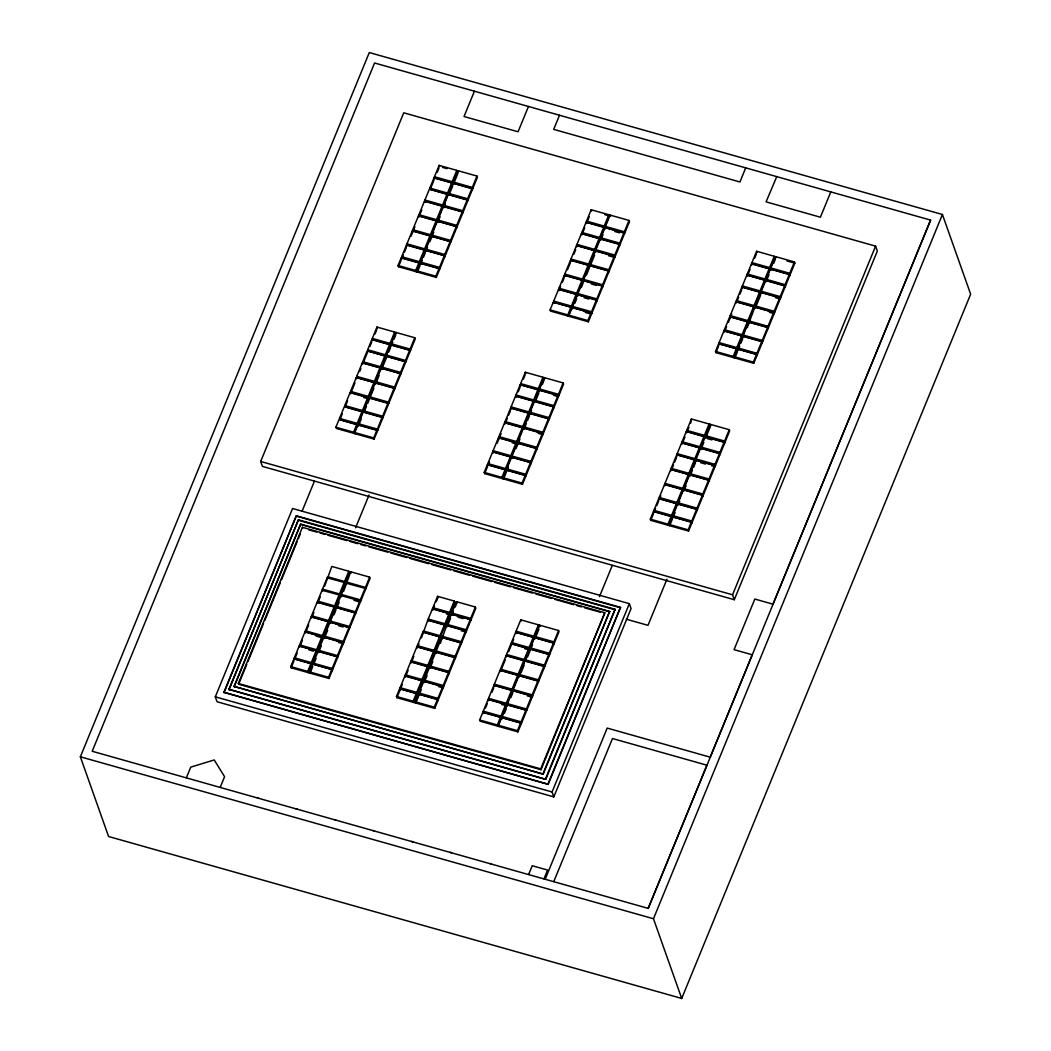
<?xml version="1.0" encoding="UTF-8"?>
<svg xmlns="http://www.w3.org/2000/svg" width="1051" height="1051" viewBox="0 0 1051 1051"><rect width="100%" height="100%" fill="white"/><g stroke="black" fill="none" stroke-linecap="round" stroke-linejoin="round"><path stroke-width="1.5" d="M80.362 756.799L369.295 52.55L942.419 214.496L970.638 294.201L681.705 998.45L108.581 836.504L80.362 756.799L653.472 918.745L681.705 998.45M260.687 461.468L403.742 112.812L875.601 246.144L877.335 251.058L734.294 599.714L262.435 466.394L260.687 461.468L732.547 594.8L734.294 599.714M215.31 696.826L292.572 508.5L629.339 603.655L631.073 608.582L553.811 796.894L217.058 701.74L215.31 696.826L552.077 791.981L553.811 796.894M186.369 777.793L190.743 767.138L214.22 759.952L224.586 776.702L220.211 787.357M476.97 176.069L472.319 187.42L472.74 188.615L453.822 183.268L453.401 182.073L458.065 170.722L476.97 176.069L477.404 177.264L436.31 277.411L398.474 266.718L398.053 265.522L401.18 257.902L418.863 262.895L419.283 264.09M424.144 250.033L419.349 261.699L419.783 262.895L402.099 257.902L401.679 256.707L406.461 245.041L424.144 250.033L424.565 251.228M406.461 245.041L406.882 246.236L406.96 243.832L412.255 230.905L429.938 235.91L430.358 237.106M436.099 220.881L430.424 234.701L430.844 235.897L413.174 230.905L412.754 229.709L418.416 215.889L436.099 220.881L436.52 222.076M442.116 206.206L436.585 219.685L437.019 220.881L419.336 215.889L418.915 214.693L424.446 201.214L442.116 206.206L442.537 207.402M424.446 201.214L424.867 202.409L424.932 200.018L429.347 189.272L447.017 194.264L447.437 195.46M451.68 182.913L447.503 193.069L447.936 194.264L430.253 189.272L429.833 188.076L433.997 177.921L451.68 182.913L452.101 184.109M433.997 177.921L434.418 179.117L434.483 176.726L439.147 165.375L456.817 170.367L457.251 171.563L416.157 271.71L415.736 270.514L418.863 262.895M223.889 692.307L296.316 515.778L620.484 607.373L548.202 784.309L223.889 692.307L548.202 784.309M398.474 266.718L401.088 260.372M403.295 254.986L401.613 259.098L401.18 257.902M404.49 252.069L406.29 247.694M410.915 236.409L414.869 226.766M421.793 209.898L418.85 217.084L418.416 215.889M430.844 187.827L433.827 180.575M437.242 172.246L438.99 167.989M224.034 692.701L296.316 515.778M414.803 337.752L410.14 349.103L410.56 350.298L391.655 344.951L391.222 343.756L395.885 332.405L414.803 337.752L415.224 338.947L374.13 439.095L336.307 428.414L335.886 427.218L339.013 419.585L356.683 424.591L357.104 425.786M361.964 411.716L357.182 423.382L357.603 424.578L339.92 419.585L339.499 418.39L344.281 406.724L361.964 411.716L362.385 412.912M367.758 397.593L362.45 410.521L362.884 411.716L345.201 406.724L344.781 405.528L350.088 392.601L367.758 397.593L368.178 398.789L363.764 397.541M373.92 382.577L368.244 396.398L368.678 397.593L350.995 392.601L350.574 391.406L356.25 377.572L373.92 382.577L374.34 383.773M356.25 377.572L356.67 378.767L356.736 376.376L362.267 362.91L379.936 367.903L380.37 369.098M384.837 355.961L380.436 366.707L380.856 367.903L363.186 362.91L362.753 361.715L367.167 350.968L384.837 355.961L385.27 357.156M389.501 344.61L385.336 354.765L385.756 355.961L368.086 350.955L367.653 349.76L371.818 339.618L389.501 344.61L389.921 345.805M371.818 339.618L372.251 340.813L372.317 338.409L376.967 327.058L394.65 332.063L395.071 333.259L353.977 433.406L353.556 432.211L356.683 424.591M228.868 689.338L298.418 519.798L615.124 609.291L545.758 779.356L228.868 689.338L545.758 779.356M302.176 511.009L314.394 481.24M474.408 91.214L464.03 116.516L518.064 131.782L528.456 106.479M340.524 418.127L342.324 413.752M345.792 405.292L347.566 400.983M354.962 382.919L350.509 393.797L350.088 392.601M359.613 371.581L360.848 368.599M367.587 352.164L362.687 364.106L362.267 362.91M369.86 346.607L371.647 342.258M375.062 333.929L376.81 329.672M229.052 689.863L298.418 519.798M234.058 686.408L300.652 524.107L609.646 611.406L543.196 774.127L234.058 686.408L543.196 774.127M234.202 686.815L300.652 524.107M238.341 683.465L302.399 527.313L604.811 612.772L541.029 769.713L238.616 684.254L238.341 683.465L540.74 768.912L541.029 769.713M238.616 684.254L246.709 664.547M247.957 661.526L263.499 623.624M264.747 620.589L280.289 582.688M281.537 579.653L297.091 541.764M298.326 538.729L300.192 534.184M407.381 245.028L425.051 250.033L424.63 248.837L429.938 235.91M425.353 201.214L443.036 206.206L442.616 205.011L447.017 194.264M434.917 177.921L452.587 182.913L452.166 181.718L456.817 170.367M420.006 265.706L417.392 272.064L416.971 270.869L420.098 263.249L439.016 268.596L439.436 269.792M444.297 255.721L439.502 267.388L439.922 268.583L421.017 263.249L420.584 262.054L425.379 250.374L444.297 255.721L444.718 256.917M450.091 241.599L444.783 254.526L445.204 255.721L426.299 250.374L425.865 249.179L431.173 236.252L450.091 241.599L450.511 242.794M456.252 226.582L450.577 240.403L450.997 241.599L432.092 236.252L431.659 235.056L437.334 221.236L456.252 226.582L456.673 227.778M462.269 211.908L456.738 225.374L457.172 226.569L438.254 221.236L437.833 220.04L443.351 206.561L462.269 211.908L462.69 213.103M467.17 199.966L462.755 210.712L463.189 211.908L444.271 206.561L443.85 205.365L448.251 194.619L467.17 199.966L467.59 201.161M471.82 188.615L467.656 198.77L468.089 199.966L449.171 194.619L448.751 193.423L452.915 183.268L471.82 188.615L472.254 189.811M422.213 260.32L420.518 264.445L420.098 263.249M423.408 257.403L425.208 253.028M427.468 247.511L425.8 251.57L425.379 250.374M429.833 241.756L433.787 232.1M440.093 216.742L437.755 222.431L437.334 221.236M445.374 203.868L443.785 207.756L443.351 206.561M449.762 193.161L452.745 185.909M457.908 173.336L453.336 184.464L452.915 183.268M357.156 377.572L374.839 382.564L374.419 381.368L379.936 367.903M372.737 339.604L390.407 344.61L389.987 343.414L394.65 332.063M355.225 433.761L354.791 432.565L357.918 424.932L376.836 430.279L377.256 431.475M382.117 417.418L377.335 429.084L377.756 430.279L358.838 424.932L358.417 423.737L363.199 412.071L382.117 417.418L382.538 418.613M387.911 403.295L382.603 416.209L383.037 417.405L364.119 412.071L363.699 410.875L368.993 397.948L387.911 403.295L388.331 404.49M394.072 388.266L388.397 402.086L388.831 403.282L369.913 397.948L369.492 396.752L375.154 382.919L394.072 388.266L394.493 389.461M400.089 373.591L394.572 387.07L394.992 388.266L376.074 382.919L375.654 381.723L381.185 368.257L400.089 373.591L400.523 374.787M404.99 361.649L400.589 372.396L401.009 373.591L382.091 368.244L381.671 367.049L386.085 356.302L404.99 361.649L405.423 362.845M409.654 350.298L405.489 360.454L405.909 361.649L386.991 356.302L386.571 355.107L390.736 344.951L409.654 350.298L410.074 351.494M361.229 419.099L358.352 426.128L357.918 424.932M364.71 410.626L366.471 406.317M367.653 403.453L373.88 388.266M379.148 375.43L375.588 384.114L375.154 382.919M386.505 357.498L381.605 369.453L381.185 368.257M388.778 351.954L390.565 347.605M392.811 342.114L391.156 346.147L390.736 344.951M393.98 339.276L395.728 335.019M436.31 277.411L435.889 276.216L439.016 268.596M374.13 439.095L373.709 437.899L376.836 430.279M343.585 591.437L350.732 571.797L369.637 577.144L370.07 578.339L328.976 678.486L291.14 667.792L290.72 666.597L293.899 658.859L310.873 663.667L311.306 664.863M316.154 650.792L311.319 662.577L311.753 663.772L294.766 658.977L294.346 657.781L299.18 645.997L316.154 650.792L316.587 651.988M299.18 645.997L299.601 647.193L299.627 644.907L304.974 631.874L321.948 636.67L322.381 637.865L316.206 636.118M328.122 621.653L322.394 635.592L322.815 636.788L305.841 631.979L305.421 630.784L311.135 616.845L328.122 621.653L328.543 622.849M334.139 606.979L328.556 620.563L328.989 621.758L312.002 616.963L311.582 615.768L317.152 602.184L334.139 606.979L334.56 608.174M317.152 602.184L317.573 603.379L317.599 601.093L322.053 590.242L339.907 595.142L339.486 593.946L344.137 582.596L344.557 583.791M322.053 590.242L322.473 591.437L322.499 589.151L327.15 577.8L345.004 582.714L344.583 581.518L348.801 571.245L331.814 566.45L324.667 586.09M291.14 667.792L293.794 661.355M295.37 657.506L297.183 653.078M300.639 644.657L302.425 640.309M308.692 625.017L305.394 633.07L304.974 631.874M312.002 616.963L313.855 612.431M318.584 600.936L320.253 596.863M355.606 527.773L369.046 495.021M348.801 571.245L349.221 572.44L308.127 672.601L307.707 671.405L310.873 663.667M317.021 650.911L316.601 649.715L321.948 636.67M318.019 602.289L335.006 607.084L334.586 605.888L339.039 595.037L339.46 596.232M257.337 797.854L258.769 798.261M312.699 666.689L310.058 673.139L309.638 671.944L312.817 664.206L331.722 669.553L332.142 670.748M337.003 656.691L332.169 668.462L332.589 669.658L313.684 664.324L313.251 663.128L318.085 651.344L337.003 656.691L337.424 657.887M318.085 651.344L318.519 652.54L318.532 650.254L323.879 637.221L342.797 642.568L343.217 643.764L338.488 642.424M348.958 627.539L343.243 641.478L343.664 642.673L324.759 637.326L324.325 636.131L330.053 622.192L348.958 627.539L349.392 628.734M354.975 612.864L349.405 626.449L349.825 627.644L330.92 622.31L330.487 621.115L336.07 607.517L354.975 612.864L355.409 614.06M360.309 602.118L359.876 600.922L355.422 611.787L355.855 612.983L336.937 607.636L336.517 606.44L340.971 595.575L360.756 601.041L360.322 599.845L364.986 588.494L365.406 589.69M340.971 595.575L341.391 596.771L341.417 594.498L346.068 583.147L365.853 588.599L365.433 587.404L369.637 577.144M314.288 662.853L316.101 658.425M319.557 650.004L321.33 645.656M327.61 630.364L324.312 638.417L323.879 637.221M334.008 614.756L335.873 610.224M339.158 602.21L336.491 608.713L336.07 607.517M328.976 678.486L328.556 677.291L331.722 669.553M300.047 646.102L337.87 656.796L337.45 655.601L342.797 642.568M559.487 115.242L553.693 129.365L739.917 181.981L745.711 167.871M295.896 808.745L297.315 809.152M334.441 819.635L335.873 820.043M624.294 234.176L623.874 232.98L604.969 227.647L605.389 228.842L605.455 226.438L610.106 215.087L629.024 220.434L629.444 221.63L588.363 321.777L550.527 311.096L550.107 309.9L553.233 302.268L570.916 307.273L571.337 308.469M553.233 302.268L553.654 303.476L553.732 301.072L558.515 289.406L576.184 294.398L576.618 295.594M581.991 280.275L576.684 293.203L577.104 294.398L559.434 289.406L559.001 288.21L564.308 275.283L581.991 280.275L582.412 281.471M564.308 275.283L564.729 276.479L564.794 274.088L570.47 260.254L588.153 265.259L588.573 266.455M570.47 260.254L570.89 261.449L570.969 259.058L576.487 245.592L594.17 250.585L594.59 251.78M576.487 245.592L576.92 246.788L576.986 244.397L581.387 233.65L599.07 238.643L599.49 239.838M603.721 227.292L599.556 237.447L599.976 238.643L582.307 233.65L581.886 232.455L586.051 222.3L603.721 227.292L604.154 228.487M586.051 222.3L586.471 223.495L586.537 221.104L591.201 209.753L608.871 214.746L609.291 215.941L568.21 316.088L567.79 314.893L570.916 307.273M553.693 395.347L558.423 396.687L557.989 395.491L539.084 390.144L539.505 391.34L539.57 388.949L544.234 377.598L563.139 382.945L563.559 384.14L522.478 484.288L484.642 473.594L484.222 472.398L487.349 464.778L505.032 469.771L505.452 470.966M510.313 456.909L505.518 468.575L505.938 469.771L488.268 464.778L487.848 463.583L492.63 451.917L510.313 456.909L510.733 458.105M492.63 451.917L493.05 453.112L493.116 450.721L498.424 437.794L516.107 442.786L516.527 443.982L512.1 442.734M522.268 427.757L516.593 441.591L517.013 442.786L499.343 437.781L498.923 436.585L504.585 422.765L522.268 427.757L522.689 428.953M528.285 413.096L522.754 426.561L523.175 427.757L505.505 422.765L505.084 421.569L510.602 408.09L528.285 413.096L528.706 414.291M510.602 408.09L511.036 409.286L511.101 406.895L515.502 396.148L533.185 401.154L533.606 402.349M515.502 396.148L515.936 397.344L516.002 394.953L520.166 384.797L537.836 389.803L538.27 390.998M520.166 384.797L520.587 385.993L520.652 383.602L525.316 372.251L542.986 377.243L543.42 378.439L502.325 478.599L501.905 477.404L505.032 469.771M560.603 286.529L558.935 290.601L558.515 289.406M562.377 282.22L564.137 277.911M567.487 269.752L570.325 262.842M573.846 254.276L575.685 249.783M584.684 227.844L581.82 234.846L581.387 233.65M587.548 220.881L589.296 216.624M484.642 473.594L487.257 467.248M489.464 461.862L487.769 465.974L487.349 464.778M497.084 443.299L501.038 433.643M507.344 418.272L505.019 423.96L504.585 422.765M508.579 415.276L510.418 410.783M518.209 391.8L519.995 387.451M523.411 379.122L525.158 374.865M452.232 614.218L451.812 613.022L456.476 601.671L475.38 607.018L475.801 608.214L434.72 708.361L396.884 697.68L396.463 696.485L399.59 688.852L416.275 693.568L416.695 694.764M421.556 680.706L416.774 692.373L417.194 693.568L400.51 688.852L400.089 687.656L404.871 675.99L421.556 680.706L421.976 681.902M427.35 666.584L422.042 679.511L422.476 680.706L405.791 675.99L405.358 674.795L410.665 661.867L427.35 666.584L427.77 667.779M433.511 651.554L427.836 665.388L428.269 666.584L411.585 661.867L411.164 660.672L416.827 646.838L433.511 651.554L433.932 652.75M439.528 636.88L434.01 650.359L434.431 651.554L417.746 646.838L417.326 645.642L422.844 632.176L439.528 636.88L439.962 638.075M421.425 637.852L427.744 620.235L444.428 624.938L444.862 626.133M427.744 620.235L428.177 621.43L428.243 619.026L432.408 608.884L449.092 613.587L449.513 614.782L446.478 613.929M475.38 607.018L470.73 618.369L471.15 619.565L433.327 608.871L432.894 607.675L437.558 596.324L454.242 601.041L454.663 602.236L413.569 702.383L413.148 701.188L416.275 693.568M396.884 697.68L402.31 684.477M408.143 670.236L405.292 677.186L404.871 675.99M413.844 656.336L411.086 663.063L410.665 661.867M418.968 643.843L417.26 648.033L416.827 646.838M434.483 606.033L432.828 610.079L432.408 608.884M436.231 601.776L437.978 597.52L437.558 596.324M554.153 302.268L571.823 307.273L571.402 306.077L576.184 294.398M565.228 275.283L582.898 280.275L582.477 279.08L588.153 265.259M571.389 260.254L589.059 265.246L588.639 264.051L594.17 250.585M577.406 245.592L595.089 250.585L594.656 249.389L599.07 238.643M586.957 222.3L604.64 227.292L604.22 226.096L608.871 214.746M493.55 451.917L511.22 456.909L510.799 455.714L516.107 442.786M511.522 408.09L529.205 413.082L528.771 411.887L533.185 401.154M516.422 396.148L534.105 401.14L533.672 399.945L537.836 389.803M521.086 384.797L538.756 389.79L538.335 388.594L542.986 377.243M569.445 316.443L569.025 315.247L572.151 307.615L591.069 312.962L591.49 314.157M572.151 307.615L572.572 308.81L572.637 306.419L577.433 294.753L596.337 300.1L596.771 301.295M577.433 294.753L577.853 295.948L577.919 293.557L583.226 280.63L602.131 285.977L602.565 287.173M608.306 270.948L602.63 284.768L603.051 285.977L584.133 280.63L583.712 279.435L589.388 265.601L608.306 270.948L608.726 272.143M614.323 256.273L608.792 269.752L609.212 270.948L590.307 265.601L589.874 264.405L595.405 250.939L614.323 256.273L614.743 257.469M595.405 250.939L595.825 252.135L595.904 249.731L600.305 238.997L619.223 244.331L619.643 245.527M623.874 232.98L619.709 243.136L620.129 244.331L601.225 238.984L600.791 237.789L604.969 227.647M506.175 472.595L503.56 478.941L503.14 477.745L506.267 470.125L525.185 475.472L525.605 476.668M530.453 462.598L525.671 474.277L526.091 475.472L507.186 470.125L506.753 468.93L511.548 457.264L530.453 462.598L530.886 463.793M511.548 457.264L511.968 458.459L512.034 456.055L517.342 443.128L536.26 448.475L536.68 449.67M542.421 433.459L536.746 447.279L537.166 448.475L518.248 443.128L517.828 441.932L523.503 428.112L542.421 433.459L542.841 434.654L538.112 433.314M548.438 418.784L542.907 432.263L543.328 433.459L524.423 428.112L523.989 426.916L529.52 413.437L548.438 418.784L548.858 419.98M553.338 406.842L548.924 417.589L549.358 418.784L530.44 413.437L530.019 412.242L534.42 401.495L553.338 406.842L553.759 408.038M557.989 395.491L553.824 405.647L554.258 406.842L535.34 401.495L534.92 400.3L539.084 390.144M574.858 303.24L576.657 298.865M581.295 287.567L583.055 283.258M586.405 275.099L589.243 268.189M594.603 255.117L589.808 266.796L589.388 265.601M603.011 234.636L600.725 240.193L600.305 238.997M508.382 467.209L506.687 471.321L506.267 470.125M516.002 448.632L519.956 438.99M526.262 423.619L523.923 429.307L523.503 428.112M527.484 420.623L529.336 416.13M531.543 410.757L529.94 414.633L529.52 413.437M535.931 400.05L538.913 392.798M542.329 384.469L544.063 380.212M423.763 632.163L440.448 636.88L440.027 635.684L444.428 624.938M428.663 620.221L445.348 624.938L444.928 623.742L449.092 613.587M449.999 613.587L449.578 612.391L454.242 601.041M415.802 703.014L415.381 701.818L418.508 694.199L437.426 699.546L437.847 700.741M442.694 686.684L437.912 698.35L438.333 699.546L419.428 694.199L418.994 693.003L423.789 681.337L442.694 686.684L443.128 687.88L438.398 686.539M448.501 672.548L443.194 685.475L443.614 686.671L424.696 681.337L424.276 680.142L429.583 667.214L448.501 672.548L448.922 673.757M429.583 667.214L430.004 668.41L430.069 666.006L435.745 652.185L454.663 657.532L455.083 658.727M435.745 652.185L436.165 653.38L436.231 650.989L441.762 637.51L460.68 642.857L461.1 644.053M440.343 643.199L446.662 625.568L465.58 630.915L466 632.111L461.271 630.771M470.231 619.565L466.066 629.72L466.499 630.915L447.581 625.568L447.161 624.373L451.326 614.218L470.231 619.565L470.664 620.76M416.327 701.753L421.215 689.824M427.061 675.583L424.21 682.533L423.789 681.337M431.068 665.822L432.762 661.683M450.551 618.316L447.082 626.764L446.662 625.568M453.401 611.38L451.746 615.413L451.326 614.218M455.149 607.123L456.896 602.867L456.476 601.671M373 830.54L374.419 830.934M588.363 321.777L587.929 320.581L591.069 312.962M573.058 307.615L591.976 312.962L591.555 311.766L596.337 300.1M578.339 294.753L597.257 300.1L596.837 298.904L602.131 285.977M596.324 250.926L615.229 256.273L614.809 255.078L619.223 244.331M605.875 227.633L624.793 232.98L624.373 231.785L629.024 220.434M522.478 484.288L522.058 483.092L525.185 475.472M512.454 457.251L531.372 462.598L530.952 461.402L536.26 448.475M539.991 390.144L558.909 395.491L558.488 394.296L563.139 382.945M434.72 708.361L434.299 707.165L437.426 699.546M430.49 667.214L449.408 672.548L448.987 671.353L454.663 657.532M436.664 652.185L455.569 657.532L455.149 656.336L460.68 642.857M442.681 637.51L461.599 642.857L461.166 641.662L465.58 630.915M411.558 841.431L412.977 841.825M553.851 644.276L553.43 643.081L534.512 637.734L534.946 638.929L535.012 636.538L539.662 625.187L558.58 630.521L559.001 631.717L517.92 731.877L480.084 721.183L479.663 719.988L482.79 712.368L500.473 717.36L500.893 718.556M482.79 712.368L483.21 713.563L483.276 711.172L488.071 699.493L505.741 704.498L506.175 705.694L501.747 704.446M488.071 699.493L488.492 700.689L488.557 698.298L493.865 685.37L511.535 690.362L511.968 691.571M493.865 685.37L494.285 686.566L494.351 684.175L500.026 670.354L517.709 675.346L518.13 676.542M523.726 660.672L518.196 674.151L518.616 675.346L500.946 670.354L500.526 669.159L506.043 655.679L523.726 660.672L524.147 661.867M506.043 655.679L506.477 656.875L506.543 654.484L510.944 643.737L528.627 648.73L529.047 649.925L524.633 648.677M533.277 637.379L529.113 647.534L529.533 648.73L511.863 643.737L511.443 642.542L515.607 632.387L533.277 637.379L533.698 638.574M515.607 632.387L516.028 633.582L516.094 631.191L520.757 619.84L538.427 624.833L538.848 626.028L497.767 726.175L497.333 724.98L500.473 717.36M485.496 707.98L487.296 703.605M491.934 692.32L493.694 688.011M505.242 659.87L500.447 671.55L500.026 670.354M508.618 651.646L513.65 639.389M483.71 712.368L501.38 717.36L500.959 716.165L505.741 704.498M488.991 699.493L506.661 704.485L506.24 703.29L511.535 690.362M494.785 685.37L512.454 690.362L512.034 689.167L517.709 675.346M506.963 655.679L524.633 660.672L524.213 659.476L528.627 648.73M516.514 632.387L534.197 637.379L533.777 636.183L538.427 624.833M499.002 726.53L498.581 725.335L501.708 717.715L520.613 723.049L521.046 724.244M501.708 717.715L502.128 718.91L502.194 716.506L506.989 704.84L525.894 710.187L526.328 711.382M506.989 704.84L507.41 706.036L507.475 703.644L512.783 690.717L531.688 696.064L532.121 697.26L527.392 695.92M512.783 690.717L513.203 691.913L513.269 689.522L518.944 675.701L537.862 681.035L538.283 682.23M518.944 675.701L519.365 676.897L519.43 674.492L524.961 661.026L543.879 666.373L544.3 667.569M548.78 654.431L544.365 665.165L544.786 666.36L525.881 661.026L525.447 659.831L529.862 649.084L548.78 654.431L549.2 655.627M553.43 643.081L549.266 653.223L549.686 654.418L530.781 649.084L530.348 647.889L534.512 637.734M504.414 713.327L506.214 708.952M510.839 697.654L512.612 693.345M521.086 672.693L524.16 665.217M527.523 656.993L532.555 644.723M536.01 636.315L538.927 629.221M450.104 852.322L451.523 852.729M517.92 731.877L517.486 730.681L520.613 723.049M502.614 717.702L521.532 723.049L521.112 721.853L525.894 710.187M507.896 704.84L526.814 710.187L526.393 708.991L531.688 696.064M513.689 690.717L532.607 696.064L532.187 694.869L537.862 681.035M519.851 675.688L538.769 681.035L538.348 679.839L543.879 666.373M535.432 637.734L554.35 643.067L553.93 641.872L558.58 630.521M599.451 596.666L612.286 565.412M490.081 863.62L491.5 864.014M540.74 768.912L604.811 612.772M789.695 275.704L789.275 274.508L770.357 269.161L770.79 270.357L770.856 267.966L775.507 256.615L794.425 261.962L794.845 263.157L753.751 363.304L715.928 352.624L715.508 351.428L718.634 343.795L736.304 348.801L736.738 349.996M718.634 343.795L719.055 344.991L719.12 342.6L723.916 330.934L741.586 335.926L742.006 337.121M747.379 321.803L742.085 334.73L742.505 335.926L724.822 330.934L724.402 329.738L729.709 316.811L747.379 321.803L747.813 322.999M753.541 306.787L747.878 320.608L748.299 321.803L730.616 316.811L730.195 315.615L735.871 301.782L753.541 306.787L753.974 307.982M759.571 292.112L754.04 305.578L754.46 306.774L736.79 301.782L736.357 300.586L741.888 287.12L759.571 292.112L759.991 293.308M741.888 287.12L742.308 288.316L742.387 285.925L746.788 275.178L764.471 280.17L764.892 281.366M746.788 275.178L747.208 276.374L747.274 273.969L751.452 263.827L769.122 268.82L769.542 270.015M774.272 256.273L769.608 267.624L770.041 268.82L752.358 263.814L751.938 262.619L756.589 251.268L774.272 256.273L774.692 257.469L733.611 357.616L733.178 356.42L736.304 348.801M543.052 773.72L609.646 611.406M715.928 352.624L718.529 346.265M726.596 326.625L724.336 332.129L723.916 330.934M728.356 322.315L731.759 314.039M738.63 297.288L736.291 302.977L735.871 301.782M739.851 294.293L741.704 289.813M748.299 273.72L750.086 269.371M754.684 258.139L756.431 253.882M729.249 429.701L724.586 441.052L725.006 442.248L706.101 436.901L705.668 435.705L710.331 424.354L729.249 429.701L729.67 430.897L688.576 531.044L650.753 520.35L650.319 519.155L653.459 511.535L671.129 516.527L671.55 517.723M676.41 503.665L671.615 515.332L672.049 516.527L654.366 511.535L653.945 510.339L658.727 498.673L676.41 503.665L676.831 504.861M682.204 489.543L676.897 502.47L677.33 503.665L659.647 498.66L659.227 497.465L664.521 484.55L682.204 489.543L682.625 490.738M688.366 474.513L682.69 488.347L683.124 489.543L665.441 484.537L665.02 483.342L670.696 469.521L688.366 474.513L688.786 475.709M694.383 459.839L688.865 473.318L689.285 474.513L671.602 469.521L671.182 468.326L676.713 454.847L694.383 459.839L694.816 461.034M676.713 454.847L677.133 456.042L677.199 453.651L681.613 442.905L699.283 447.897L699.716 449.092M703.947 436.546L699.782 446.701L700.202 447.897L682.519 442.905L682.099 441.709L686.264 431.554L703.947 436.546L704.367 437.741M709.097 424L704.433 435.35L704.853 436.546L687.183 431.554L686.763 430.358L691.413 419.007L709.097 424L709.517 425.195L668.423 525.355L668.002 524.16L671.129 516.527M650.753 520.35L653.354 514.005M655.561 508.618L653.88 512.73L653.459 511.535M656.757 505.702L658.557 501.327M660.829 495.796L659.161 499.869L658.727 498.673M673.455 465.028L671.116 470.717L670.696 469.521M674.676 462.033L676.516 457.54M684.91 437.098L682.033 444.1L681.613 442.905M688.93 427.297L686.684 432.749L686.264 431.554M690.678 423.041L691.413 419.007M545.574 778.817L615.124 609.291M548.057 783.901L620.484 607.373M552.077 791.981L629.339 603.655M719.554 343.795L737.224 348.787L736.804 347.592L741.586 335.926M742.807 287.12L760.477 292.112L760.057 290.917L764.471 280.17M747.708 275.165L765.378 280.17L764.957 278.975L769.122 268.82M737.447 351.612L734.846 357.971L734.413 356.775L737.552 349.142L756.457 354.489L756.891 355.685M761.739 341.628L756.956 353.294L757.377 354.489L738.459 349.142L738.038 347.947L742.821 336.281L761.739 341.628L762.159 342.823M742.821 336.281L743.254 337.476L743.32 335.085L748.614 322.158L767.532 327.505L767.953 328.7M747.274 327.662L754.789 307.128L773.694 312.475L774.127 313.671L769.398 312.331M779.724 297.801L774.193 311.28L774.613 312.475L755.695 307.128L755.275 305.933L760.806 292.467L779.724 297.801L780.144 298.996L775.415 297.669M760.806 292.467L761.226 293.663L761.292 291.258L765.706 280.512L784.624 285.859L785.044 287.054M765.706 280.512L766.126 281.707L766.192 279.316L770.357 269.161M739.654 346.226L737.973 350.338L737.552 349.142M740.85 343.309L742.65 338.934M760.609 295.147L755.209 308.324L754.789 307.128M767.217 279.067L769.004 274.718M773.602 263.486L775.349 259.229M677.619 454.847L695.302 459.839L694.882 458.643L699.283 447.897M672.272 519.352L669.658 525.697L669.237 524.502L672.364 516.882L691.282 522.229L691.703 523.424M696.563 509.354L691.768 521.02L692.202 522.216L673.284 516.882L672.863 515.686L677.645 504.007L696.563 509.354L696.984 510.55M702.357 495.231L697.049 508.159L697.47 509.354L678.565 504.007L678.145 502.812L683.439 489.884L702.357 495.231L702.777 496.427M708.519 480.215L702.843 494.036L703.277 495.231L684.359 489.884L683.938 488.689L689.601 474.868L708.519 480.215L708.939 481.411M714.535 465.54L709.018 479.006L709.438 480.202L690.52 474.868L690.1 473.673L695.631 460.193L714.535 465.54L714.956 466.736L711.816 465.843M695.631 460.193L696.051 461.389L696.117 458.998L700.518 448.251L719.436 453.598L719.856 454.794M700.518 448.251L700.951 449.447L701.017 447.056L705.182 436.901L724.1 442.248L724.52 443.443M675.084 512.507L672.798 518.077L672.364 516.882M679.734 501.143L678.066 505.203L677.645 504.007M684.359 489.884L686.053 485.733M692.359 470.375L690.034 476.064L689.601 474.868M693.594 467.38L695.434 462.887M702.029 446.793L703.815 442.445M710.174 426.969L705.602 438.096L705.182 436.901M528.627 874.511L532.24 865.722L547.597 870.057L543.984 878.846M753.751 363.304L753.331 362.109L756.457 354.489M743.74 336.281L762.658 341.628L762.238 340.432L767.532 327.505M749.534 322.158L768.452 327.492L768.031 326.296L773.694 312.475M761.712 292.454L780.63 297.801L780.21 296.605L784.624 285.859M766.613 280.512L785.531 285.859L785.11 284.663L789.275 274.508M771.276 269.161L790.194 274.508L789.761 273.313L794.425 261.962M666.938 579.193L648.007 625.332L626.383 619.236M688.576 531.044L688.155 529.849L691.282 522.229M696.537 460.193L715.455 465.54L715.035 464.345L719.436 453.598M701.437 448.251L720.355 453.598L719.935 452.403L724.1 442.248M545.193 879.188L607.189 728.08L710.2 757.18L752.214 654.786L734.071 649.663L754.841 599.044L772.971 604.18L930.555 220.093L374.576 62.994L92.199 751.268L648.244 908.392L930.634 220.119M830.789 191.913L820.411 217.215L766.074 201.858L776.755 176.634M553.772 881.618L612.47 738.525L706.903 765.207L648.204 908.3M732.547 594.8L875.601 246.144M653.472 918.745L942.419 214.496M774.692 257.469L775.927 257.81L775.507 256.615M786.963 260.937L794.845 263.157M442.51 167.398L446.938 168.646M457.251 171.563L458.486 171.917L458.065 170.722M604.877 214.693L610.539 216.283L610.106 215.087M751.938 262.619L769.608 267.624M770.856 267.966L789.761 273.313M434.483 176.726L452.166 181.718M453.401 182.073L472.319 187.42M586.537 221.104L604.22 226.096M605.455 226.438L624.373 231.785M614.848 231.509L619.578 232.849M747.274 273.969L764.957 278.975M766.192 279.316L785.11 284.663M429.833 188.076L447.503 193.069M448.751 193.423L467.656 198.77M581.886 232.455L599.556 237.447M600.791 237.789L619.709 243.136M742.387 285.925L760.057 290.917M761.292 291.258L780.21 296.605M424.932 200.018L442.616 205.011M443.85 205.365L462.755 210.712M576.986 244.397L594.656 249.389M595.904 249.731L614.809 255.078M608.437 255.695L613.167 257.035M736.357 300.586L754.04 305.578M755.275 305.933L774.193 311.28M418.915 214.693L436.585 219.685M437.833 220.04L456.738 225.374M570.969 259.058L588.639 264.051M589.874 264.405L608.792 269.752M730.195 315.615L747.878 320.608M749.113 320.962L768.031 326.296M412.754 229.709L430.424 234.701M431.659 235.056L450.577 240.403M564.794 274.088L582.477 279.08M583.712 279.435L602.63 284.768M591.529 284.046L596.259 285.386M724.402 329.738L742.085 334.73M743.32 335.085L762.238 340.432M406.96 243.832L424.63 248.837M425.865 249.179L444.783 254.526M559.001 288.21L576.684 293.203M577.919 293.557L596.837 298.904M584.159 297.735L588.888 299.062M719.12 342.6L736.804 347.592M738.038 347.947L756.956 353.294M401.679 256.707L419.349 261.699M420.584 262.054L439.502 267.388M553.732 301.072L571.402 306.077M572.637 306.419L591.555 311.766M585.184 312.383L589.913 313.71M715.508 351.428L733.178 356.42M734.413 356.775L753.331 362.109M398.053 265.522L415.736 270.514M416.971 270.869L435.889 276.216M550.107 309.9L567.79 314.893M569.025 315.247L587.929 320.581M395.071 333.259L396.306 333.601L395.885 332.405M709.517 425.195L710.752 425.55L710.331 424.354M543.42 378.439L544.654 378.794L544.234 377.598M372.317 338.409L389.987 343.414M391.222 343.756L410.14 349.103M686.763 430.358L704.433 435.35M705.668 435.705L724.586 441.052M520.652 383.602L538.335 388.594M539.57 388.949L558.488 394.296M707.178 438.543L711.908 439.883M367.653 349.76L385.336 354.765M386.571 355.107L405.489 360.454M682.099 441.709L699.782 446.701M701.017 447.056L719.935 452.403M516.002 394.953L533.672 399.945M534.92 400.3L553.824 405.647M362.753 361.715L380.436 366.707M381.671 367.049L400.589 372.396M677.199 453.651L694.882 458.643M696.117 458.998L715.035 464.345M511.101 406.895L528.771 411.887M530.019 412.242L548.924 417.589M700.781 462.729L705.51 464.069M356.736 376.376L374.419 381.368M375.654 381.723L394.572 387.07M671.182 468.326L688.865 473.318M690.1 473.673L709.018 479.006M505.084 421.569L522.754 426.561M523.989 426.916L542.907 432.263M350.574 391.406L368.244 396.398M369.492 396.752L388.397 402.086M498.923 436.585L516.593 441.591M517.828 441.932L536.746 447.279M665.02 483.342L682.69 488.347M683.938 488.689L702.843 494.036M344.781 405.528L362.45 410.521M363.699 410.875L382.603 416.209M659.227 497.465L676.897 502.47M678.145 502.812L697.049 508.159M493.116 450.721L510.799 455.714M512.034 456.055L530.952 461.402M339.499 418.39L357.182 423.382M358.417 423.737L377.335 429.084M653.945 510.339L671.615 515.332M672.863 515.686L691.768 521.02M487.848 463.583L505.518 468.575M506.753 468.93L525.671 474.277M335.886 427.218L353.556 432.211M354.791 432.565L373.709 437.899M650.319 519.155L668.002 524.16M669.237 524.502L688.155 529.849M484.222 472.398L501.905 477.404M503.14 477.745L522.058 483.092M296.448 516.172L620.629 607.78M298.615 520.337L615.321 609.816M300.796 524.502L609.79 611.813M308.981 529.901L316.863 532.121M320.016 533.015L324.733 534.342M327.886 535.235L346.791 540.582M349.93 541.462L357.813 543.695M360.966 544.589L365.682 545.916M368.835 546.809L387.74 552.143M390.893 553.036L406.632 557.49M409.785 558.383L428.69 563.717M431.843 564.61L450.734 569.944M453.887 570.838L469.639 575.291M472.792 576.184L491.684 581.518M494.837 582.412L510.589 586.865M513.742 587.759L532.634 593.092M535.787 593.986L551.539 598.439M554.692 599.32L573.596 604.667M576.736 605.56L581.466 606.887M584.619 607.78L600.371 612.234M349.221 572.44L351.152 572.992L350.732 571.797M454.663 602.236L456.896 602.867M538.848 626.028L540.096 626.383L539.662 625.187M327.597 576.71L344.583 581.518M346.515 582.057L365.433 587.404M432.894 607.675L449.578 612.391M451.812 613.022L470.73 618.369M516.094 631.191L533.777 636.183M535.012 636.538L553.93 641.872M458.052 617.2L462.782 618.54M322.499 589.151L339.486 593.946M341.417 594.498L360.322 599.845M428.243 619.026L444.928 623.742M447.161 624.373L466.066 629.72M511.443 642.542L529.113 647.534M530.348 647.889L549.266 653.223M354.003 600.344L358.733 601.671M317.599 601.093L334.586 605.888M336.517 606.44L355.422 611.787M423.343 630.968L440.027 635.684M442.261 636.315L461.166 641.662M506.543 654.484L524.213 659.476M525.447 659.831L544.365 665.165M311.582 615.768L328.556 620.563M330.487 621.115L349.405 626.449M417.326 645.642L434.01 650.359M436.231 650.989L455.149 656.336M500.526 669.159L518.196 674.151M519.43 674.492L538.348 679.839M338.356 625.621L343.086 626.948M305.421 630.784L322.394 635.592M324.325 636.131L343.243 641.478M411.164 660.672L427.836 665.388M430.069 666.006L448.987 671.353M494.351 684.175L512.034 689.167M513.269 689.522L532.187 694.869M299.627 644.907L316.601 649.715M318.532 650.254L337.45 655.601M405.358 674.795L422.042 679.511M424.276 680.142L443.194 685.475M488.557 698.298L506.24 703.29M507.475 703.644L526.393 708.991M308.863 649.807L313.487 651.121M294.346 657.781L311.319 662.577M313.251 663.128L332.169 668.462M400.089 687.656L416.774 692.373M418.994 693.003L437.912 698.35M483.276 711.172L500.959 716.165M502.194 716.506L521.112 721.853M290.72 666.597L307.707 671.405M309.638 671.944L328.556 677.291M396.463 696.485L413.148 701.188M415.381 701.818L434.299 707.165M479.663 719.988L497.333 724.98M498.581 725.335L517.486 730.681M756.589 251.268L757.022 252.463M751.452 263.827L751.872 265.023M748.614 322.158L749.048 323.353M729.709 316.811L730.13 318.006M591.201 209.753L591.621 210.949M683.439 489.884L683.859 491.08M664.521 484.55L664.955 485.746M583.226 280.63L583.647 281.826M525.316 372.251L525.736 373.447M439.147 165.375L439.568 166.57M517.342 443.128L517.762 444.323M431.173 236.252L431.593 237.447M498.424 437.794L498.844 438.99M412.255 230.905L412.675 232.1M520.757 619.84L521.178 621.036M529.862 649.084L530.282 650.28M510.944 643.737L511.364 644.933M376.967 327.058L377.388 328.254M368.993 397.948L369.426 399.144M441.762 637.51L442.182 638.706M422.844 632.176L423.277 633.372M418.508 694.199L418.929 695.394M399.59 688.852L400.011 690.047M346.068 583.147L346.488 584.343M327.15 577.8L327.584 578.996M302.399 527.313L302.688 528.114M330.053 622.192L330.474 623.388M311.135 616.845L311.556 618.041M293.899 658.859L294.319 660.054"/></g></svg>
